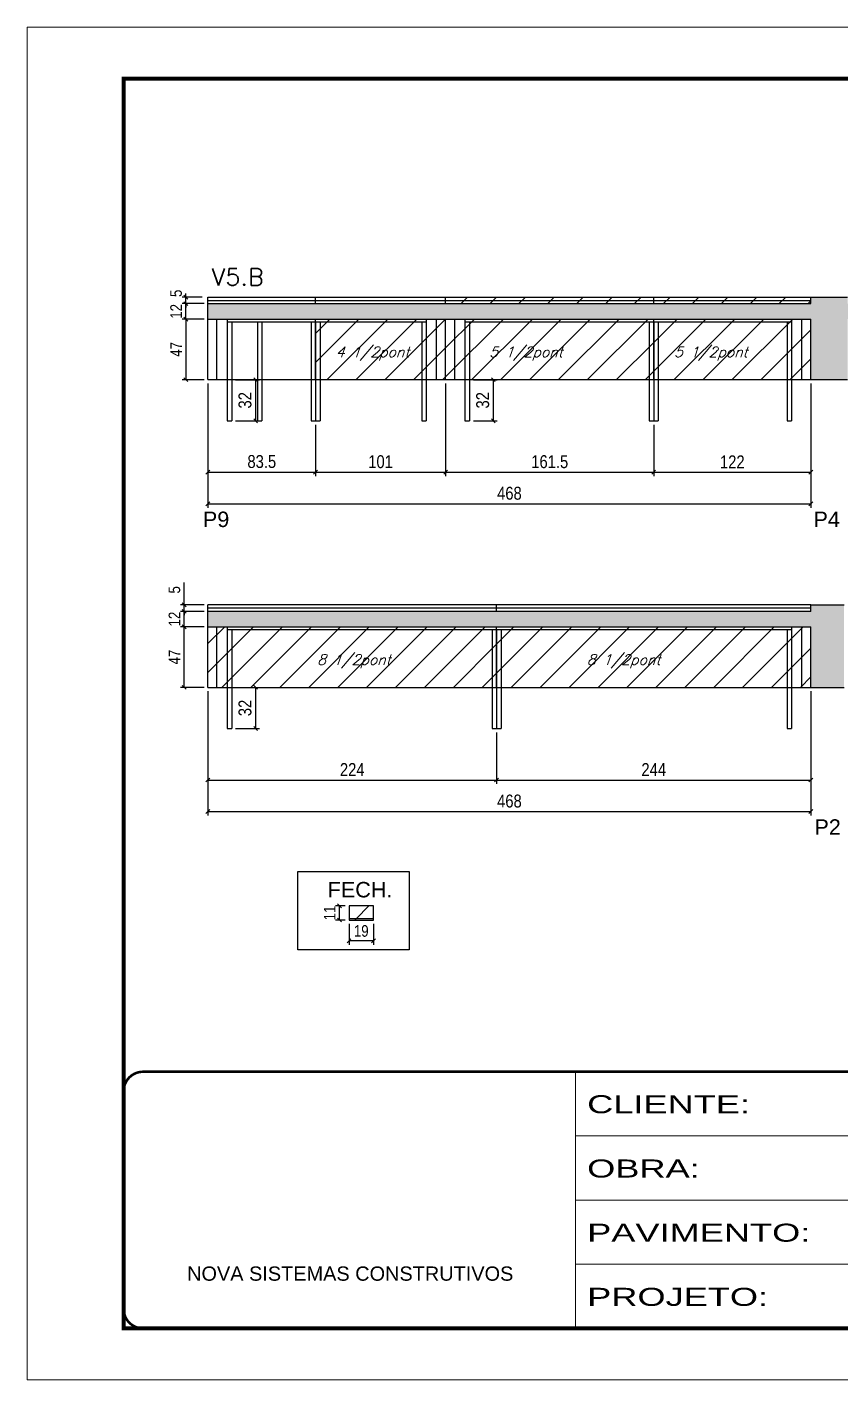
# Model space of a CAD drawing. Extents: x -10448 to -1189, y -11772 to 17235.
# Drawn here: x -10448 to -9817, y 4308 to 5358 of the extents above; entities that cross this region are included whole.
import ezdxf

# ---------------------------------------------------------------- set-up
doc = ezdxf.new("R2010")
doc.units = 0
doc.linetypes.add('CONTINUO', pattern=[0])
doc.linetypes.add('DASHED', pattern=[0.75, 0.5, -0.25])
for name, color, linetype in [('5', 5, 'Continuous'), ('COTA', 241, 'Continuous'), ('Painéis', 200, 'Continuous'), ('Reaproveitamento', 251, 'Continuous'), ('SARR_2.2x7', 40, 'Continuous'), ('SARR_3.5x7', 81, 'Continuous'), ('SARR_EDITAR', 141, 'Continuous'), ('texto', 7, 'Continuous')]:
    doc.layers.add(name, color=color, linetype=linetype)
for name, color, linetype, lineweight in [('Folhas', 255, 'Continuous', 9), ('SARRAFO DE PRESSAO', 251, 'DASHED', 9), ('Texto Seção', 7, 'Continuous', 15)]:
    doc.layers.add(name, color=color, linetype=linetype, lineweight=lineweight)
doc.styles.add('ARIAL', font='arial.ttf')
doc.styles.add('COTA TECNICA', font='techl___.ttf', dxfattribs={"height": 10})
doc.styles.add('COTA TECNICA-50', font='techl___.ttf', dxfattribs={"height": 9})
doc.styles.add('REGUA-120', font='ROMANS.shx', dxfattribs={"height": 15})
doc.styles.add('Romans', font='romans.shx')
doc.styles.get("Standard").update_dxf_attribs({"font": 'arial.ttf'})
doc.styles.add('Tecnologia', font='')
doc.styles.get('Tecnologia').set_extended_font_data('Forgotten Futurist')
doc.dimstyles.new('COTA PAINEL-50', dxfattribs={"dimtxt": 9, "dimasz": 3, "dimexe": 3, "dimexo": 3, "dimgap": 3, "dimtad": 1, "dimdec": 1, "dimzin": 12, "dimdsep": 46, "dimtxsty": 'COTA TECNICA-50', "dimblk1": 'OBLIQUE', "dimblk2": 'OBLIQUE', "dimsah": 1, "dimcen": 0.9, "dimclrd": 4, "dimclre": 4, "dimclrt": 240, "dimadec": 1, "dimazin": 3, "dimtfac": 1, "dimtdec": 1, "dimtmove": 0, "dimatfit": 3, "dimfxl": 1, "dimtolj": 1, "dimtzin": 12, "dimarcsym": 0})
doc.dimstyles.new('PAINEL', dxfattribs={"dimtxt": 10, "dimasz": 3, "dimexe": 3, "dimexo": 3, "dimgap": 3, "dimtad": 1, "dimdec": 1, "dimzin": 12, "dimdsep": 46, "dimtxsty": 'COTA TECNICA', "dimblk1": 'OBLIQUE', "dimblk2": 'OBLIQUE', "dimsah": 1, "dimcen": 0.9, "dimclrd": 4, "dimclre": 4, "dimclrt": 240, "dimadec": 1, "dimazin": 3, "dimtfac": 1, "dimtdec": 1, "dimtmove": 0, "dimatfit": 3, "dimfxl": 1, "dimtolj": 1, "dimtzin": 12, "dimarcsym": 0})
pattern_1 = [(45, (-139469.283, -18449.079), (-11.2253202, 11.2253202), [])]
pattern_2 = [(45, (-139469.283, -18395.978), (-11.2253202, 11.2253202), [])]

# ---------------------------------------------------------------- blocks, each defined once
blk = doc.blocks.new('9999999999')
at = {"color": 30, "linetype": 'CONTINUO'}
for p, q in [((98564.6, 34230.2), (98564.6, 34429.4)), ((98564.6, 34379.6), (99584, 34379.6)), ((98564.6, 34329.8), (99488, 34329.8)), ((98564.6, 34280), (99488, 34280))]:
    blk.add_line(p, q, dxfattribs=at)
at = {"color": 30, "linetype": 'CONTINUO', "const_width": 2}
blk.add_lwpolyline([(99584, 34230.2), (99584, 34414.4, 0.414214), (99569, 34429.4), (98229, 34429.4, 0.414214), (98214, 34414.4), (98214, 34245.2, 0.414214), (98229, 34230.2), (99584, 34230.2)], format="xyb", dxfattribs=at)
at = {"layer": 'Folhas'}
blk.add_lwpolyline([(98139, 34190.2), (99624, 34190.2), (99624, 35240.2), (98139, 35240.2)], close=True, dxfattribs=at)
at = {"layer": 'Folhas', "color": 30, "const_width": 3}
blk.add_lwpolyline([(98214, 34230.2), (99584, 34230.2), (99584, 35200.2), (98214, 35200.2)], close=True, dxfattribs=at)
at = {"color": 7, "linetype": 'Continuous', "ltscale": 5, "style": 'ARIAL'}
blk.add_text('NOVA SISTEMAS CONSTRUTIVOS', height=11.059, dxfattribs=at).set_placement((98263.2, 34267.2))
at = {"layer": 'Folhas', "color": 7, "style": 'Tecnologia', "width": 1.5}
for s, p in [('CLIENTE:', (98573.7, 34397.2)), ('OBRA:', (98573.7, 34347.3)), ('PAVIMENTO:', (98573.7, 34297.5)), ('PROJETO:', (98573.7, 34247.7))]:
    blk.add_text(s, height=14, dxfattribs=at).set_placement(p)
blk = doc.blocks.new('_Oblique')
at = {"color": 0, "linetype": 'ByBlock', "lineweight": -2}
blk.add_line((-0.5, -0.5), (0.5, 0.5), dxfattribs=at)
blk = doc.blocks.new('*D1719')
at = {"layer": 'COTA', "color": 4, "linetype": 'ByBlock', "lineweight": -2, "transparency": 16777216}
for p, q in [((-10326.3, 4910), (-10326.3, 4927.5)), ((-10310.9, 4910), (-10329.3, 4910)), ((-10310.9, 4905), (-10329.3, 4905)), ((-10326.3, 4905), (-10326.3, 4910)), ((-10326.3, 4905), (-10326.3, 4902))]:
    blk.add_line(p, q, dxfattribs=at)
at = {"layer": 'Defpoints', "color": 0, "linetype": 'ByBlock', "transparency": 16777216}
for p in [(-10326.3, 4910), (-10307.9, 4910), (-10307.9, 4905)]:
    blk.add_point(p, dxfattribs=at)
at = {"layer": 'COTA', "color": 4, "linetype": 'ByBlock', "lineweight": -2, "transparency": 16777216, "xscale": 3, "yscale": 3, "zscale": 3}
for p, rotation in [((-10326.3, 4910), 270), ((-10326.3, 4905), 90)]:
    blk.add_blockref('_Oblique', p, dxfattribs=dict(at, rotation=rotation))
at = {"layer": 'COTA', "color": 240, "linetype": 'ByBlock', "transparency": 16777216, "insert": (-10333.9, 4921.7), "char_height": 9, "attachment_point": 5, "rotation": 90, "style": 'COTA TECNICA-50'}
blk.add_mtext('\\A1;5', dxfattribs=at)
blk = doc.blocks.new('*D639')
at = {"layer": 'COTA', "color": 4, "linetype": 'ByBlock', "lineweight": -2, "transparency": 16777216}
for p, q in [((-10307.9, 5081.8), (-10307.9, 5010)), ((-10224.4, 5049.8), (-10224.4, 5010)), ((-10307.9, 5013), (-10224.4, 5013))]:
    blk.add_line(p, q, dxfattribs=at)
at = {"layer": 'Defpoints', "color": 0, "linetype": 'ByBlock', "transparency": 16777216}
for p in [(-10307.9, 5084.8), (-10224.4, 5052.8), (-10224.4, 5013)]:
    blk.add_point(p, dxfattribs=at)
at = {"layer": 'COTA', "color": 4, "linetype": 'ByBlock', "lineweight": -2, "transparency": 16777216, "xscale": 3, "yscale": 3, "zscale": 3, "rotation": 180}
blk.add_blockref('_Oblique', (-10307.9, 5013), dxfattribs=at)
at = {"layer": 'COTA', "color": 4, "linetype": 'ByBlock', "lineweight": -2, "transparency": 16777216, "xscale": 3, "yscale": 3, "zscale": 3}
blk.add_blockref('_Oblique', (-10224.4, 5013), dxfattribs=at)
at = {"layer": 'COTA', "color": 240, "linetype": 'ByBlock', "transparency": 16777216, "insert": (-10266.1, 5021.2), "char_height": 10, "attachment_point": 5, "style": 'COTA TECNICA'}
blk.add_mtext('\\A1;83.5', dxfattribs=at)
blk = doc.blocks.new('*D640')
at = {"layer": 'COTA', "color": 4, "linetype": 'ByBlock', "lineweight": -2, "transparency": 16777216}
for p, q in [((-10123.4, 5081.8), (-10123.4, 5010)), ((-10224.4, 5049.8), (-10224.4, 5010)), ((-10224.4, 5013), (-10123.4, 5013))]:
    blk.add_line(p, q, dxfattribs=at)
at = {"layer": 'Defpoints', "color": 0, "linetype": 'ByBlock', "transparency": 16777216}
for p in [(-10123.4, 5084.8), (-10224.4, 5052.8), (-10123.4, 5013)]:
    blk.add_point(p, dxfattribs=at)
at = {"layer": 'COTA', "color": 4, "linetype": 'ByBlock', "lineweight": -2, "transparency": 16777216, "xscale": 3, "yscale": 3, "zscale": 3, "rotation": 180}
blk.add_blockref('_Oblique', (-10224.4, 5013), dxfattribs=at)
at = {"layer": 'COTA', "color": 4, "linetype": 'ByBlock', "lineweight": -2, "transparency": 16777216, "xscale": 3, "yscale": 3, "zscale": 3}
blk.add_blockref('_Oblique', (-10123.4, 5013), dxfattribs=at)
at = {"layer": 'COTA', "color": 240, "linetype": 'ByBlock', "transparency": 16777216, "insert": (-10173.9, 5021.1), "char_height": 10, "attachment_point": 5, "style": 'COTA TECNICA'}
blk.add_mtext('\\A1;101', dxfattribs=at)
blk = doc.blocks.new('*D1720')
at = {"layer": 'COTA', "color": 4, "linetype": 'ByBlock', "lineweight": -2, "transparency": 16777216}
for p, q in [((-10307.9, 5081.8), (-10307.9, 4985.4)), ((-9839.9, 5081.8), (-9839.9, 4985.4)), ((-10307.9, 4988.4), (-9839.9, 4988.4))]:
    blk.add_line(p, q, dxfattribs=at)
at = {"layer": 'Defpoints', "color": 0, "linetype": 'ByBlock', "transparency": 16777216}
for p in [(-10307.9, 5084.8), (-9839.9, 5084.8), (-9839.9, 4988.4)]:
    blk.add_point(p, dxfattribs=at)
at = {"layer": 'COTA', "color": 4, "linetype": 'ByBlock', "lineweight": -2, "transparency": 16777216, "xscale": 3, "yscale": 3, "zscale": 3, "rotation": 180}
blk.add_blockref('_Oblique', (-10307.9, 4988.4), dxfattribs=at)
at = {"layer": 'COTA', "color": 4, "linetype": 'ByBlock', "lineweight": -2, "transparency": 16777216, "xscale": 3, "yscale": 3, "zscale": 3}
blk.add_blockref('_Oblique', (-9839.9, 4988.4), dxfattribs=at)
at = {"layer": 'COTA', "color": 240, "linetype": 'ByBlock', "transparency": 16777216, "insert": (-10073.9, 4996.6), "char_height": 10, "attachment_point": 5, "style": 'COTA TECNICA'}
blk.add_mtext('\\A1;468', dxfattribs=at)
blk = doc.blocks.new('*D1721')
at = {"layer": 'COTA', "color": 4, "linetype": 'ByBlock', "lineweight": -2, "transparency": 16777216}
for p, q in [((-10286.4, 5084.8), (-10267.9, 5084.8)), ((-10270.9, 5084.8), (-10270.9, 5052.8)), ((-10286.4, 5052.8), (-10267.9, 5052.8))]:
    blk.add_line(p, q, dxfattribs=at)
at = {"layer": 'Defpoints', "color": 0, "linetype": 'ByBlock', "transparency": 16777216}
for p in [(-10289.4, 5084.8), (-10289.4, 5052.8), (-10270.9, 5052.8)]:
    blk.add_point(p, dxfattribs=at)
at = {"layer": 'COTA', "color": 4, "linetype": 'ByBlock', "lineweight": -2, "transparency": 16777216, "xscale": 3, "yscale": 3, "zscale": 3}
for p, rotation in [((-10270.9, 5084.8), 90), ((-10270.9, 5052.8), 270)]:
    blk.add_blockref('_Oblique', p, dxfattribs=dict(at, rotation=rotation))
at = {"layer": 'COTA', "color": 240, "linetype": 'ByBlock', "transparency": 16777216, "insert": (-10279.1, 5068.8), "char_height": 10, "attachment_point": 5, "rotation": 90, "style": 'COTA TECNICA'}
blk.add_mtext('\\A1;32', dxfattribs=at)
blk = doc.blocks.new('*D641')
at = {"layer": 'COTA', "color": 4, "linetype": 'ByBlock', "lineweight": -2, "transparency": 16777216}
for p, q in [((-10123.4, 5081.8), (-10123.4, 5010)), ((-9961.9, 5049.8), (-9961.9, 5010)), ((-10123.4, 5013), (-9961.9, 5013))]:
    blk.add_line(p, q, dxfattribs=at)
at = {"layer": 'Defpoints', "color": 0, "linetype": 'ByBlock', "transparency": 16777216}
for p in [(-10123.4, 5084.8), (-9961.9, 5052.8), (-9961.9, 5013)]:
    blk.add_point(p, dxfattribs=at)
at = {"layer": 'COTA', "color": 4, "linetype": 'ByBlock', "lineweight": -2, "transparency": 16777216, "xscale": 3, "yscale": 3, "zscale": 3, "rotation": 180}
blk.add_blockref('_Oblique', (-10123.4, 5013), dxfattribs=at)
at = {"layer": 'COTA', "color": 4, "linetype": 'ByBlock', "lineweight": -2, "transparency": 16777216, "xscale": 3, "yscale": 3, "zscale": 3}
blk.add_blockref('_Oblique', (-9961.9, 5013), dxfattribs=at)
at = {"layer": 'COTA', "color": 240, "linetype": 'ByBlock', "transparency": 16777216, "insert": (-10042.6, 5021.1), "char_height": 10, "attachment_point": 5, "style": 'COTA TECNICA'}
blk.add_mtext('\\A1;161.5', dxfattribs=at)
blk = doc.blocks.new('*D642')
at = {"layer": 'COTA', "color": 4, "linetype": 'ByBlock', "lineweight": -2, "transparency": 16777216}
for p, q in [((-9839.9, 5081.8), (-9839.9, 5010)), ((-9961.9, 5049.8), (-9961.9, 5010)), ((-9961.9, 5013), (-9839.9, 5013))]:
    blk.add_line(p, q, dxfattribs=at)
at = {"layer": 'Defpoints', "color": 0, "linetype": 'ByBlock', "transparency": 16777216}
for p in [(-9839.9, 5084.8), (-9961.9, 5052.8), (-9839.9, 5013)]:
    blk.add_point(p, dxfattribs=at)
at = {"layer": 'COTA', "color": 4, "linetype": 'ByBlock', "lineweight": -2, "transparency": 16777216, "xscale": 3, "yscale": 3, "zscale": 3, "rotation": 180}
blk.add_blockref('_Oblique', (-9961.9, 5013), dxfattribs=at)
at = {"layer": 'COTA', "color": 4, "linetype": 'ByBlock', "lineweight": -2, "transparency": 16777216, "xscale": 3, "yscale": 3, "zscale": 3}
blk.add_blockref('_Oblique', (-9839.9, 5013), dxfattribs=at)
at = {"layer": 'COTA', "color": 240, "linetype": 'ByBlock', "transparency": 16777216, "insert": (-9900.9, 5021), "char_height": 10, "attachment_point": 5, "style": 'COTA TECNICA'}
blk.add_mtext('\\A1;122', dxfattribs=at)
blk = doc.blocks.new('*D1722')
at = {"layer": 'COTA', "color": 4, "linetype": 'ByBlock', "lineweight": -2, "transparency": 16777216}
for p, q in [((-10101.9, 5084.8), (-10083.4, 5084.8)), ((-10086.4, 5084.8), (-10086.4, 5052.8)), ((-10101.9, 5052.8), (-10083.4, 5052.8))]:
    blk.add_line(p, q, dxfattribs=at)
at = {"layer": 'Defpoints', "color": 0, "linetype": 'ByBlock', "transparency": 16777216}
for p in [(-10104.9, 5084.8), (-10104.9, 5052.8), (-10086.4, 5052.8)]:
    blk.add_point(p, dxfattribs=at)
at = {"layer": 'COTA', "color": 4, "linetype": 'ByBlock', "lineweight": -2, "transparency": 16777216, "xscale": 3, "yscale": 3, "zscale": 3}
for p, rotation in [((-10086.4, 5084.8), 90), ((-10086.4, 5052.8), 270)]:
    blk.add_blockref('_Oblique', p, dxfattribs=dict(at, rotation=rotation))
at = {"layer": 'COTA', "color": 240, "linetype": 'ByBlock', "transparency": 16777216, "insert": (-10094.6, 5068.8), "char_height": 10, "attachment_point": 5, "rotation": 90, "style": 'COTA TECNICA'}
blk.add_mtext('\\A1;32', dxfattribs=at)
blk = doc.blocks.new('*D648')
at = {"layer": 'COTA', "color": 4, "linetype": 'ByBlock', "lineweight": -2, "transparency": 16777216}
for p, q in [((-10307.9, 4843), (-10307.9, 4771.1)), ((-10083.9, 4811), (-10083.9, 4771.1)), ((-10307.9, 4774.1), (-10083.9, 4774.1))]:
    blk.add_line(p, q, dxfattribs=at)
at = {"layer": 'Defpoints', "color": 0, "linetype": 'ByBlock', "transparency": 16777216}
for p in [(-10307.9, 4846), (-10083.9, 4814), (-10083.9, 4774.1)]:
    blk.add_point(p, dxfattribs=at)
at = {"layer": 'COTA', "color": 4, "linetype": 'ByBlock', "lineweight": -2, "transparency": 16777216, "xscale": 3, "yscale": 3, "zscale": 3, "rotation": 180}
blk.add_blockref('_Oblique', (-10307.9, 4774.1), dxfattribs=at)
at = {"layer": 'COTA', "color": 4, "linetype": 'ByBlock', "lineweight": -2, "transparency": 16777216, "xscale": 3, "yscale": 3, "zscale": 3}
blk.add_blockref('_Oblique', (-10083.9, 4774.1), dxfattribs=at)
at = {"layer": 'COTA', "color": 240, "linetype": 'ByBlock', "transparency": 16777216, "insert": (-10195.9, 4782.2), "char_height": 10, "attachment_point": 5, "style": 'COTA TECNICA'}
blk.add_mtext('\\A1;224', dxfattribs=at)
blk = doc.blocks.new('*D649')
at = {"layer": 'COTA', "color": 4, "linetype": 'ByBlock', "lineweight": -2, "transparency": 16777216}
for p, q in [((-9839.9, 4843), (-9839.9, 4771.1)), ((-10083.9, 4811), (-10083.9, 4771.1)), ((-10083.9, 4774.1), (-9839.9, 4774.1))]:
    blk.add_line(p, q, dxfattribs=at)
at = {"layer": 'Defpoints', "color": 0, "linetype": 'ByBlock', "transparency": 16777216}
for p in [(-9839.9, 4846), (-10083.9, 4814), (-9839.9, 4774.1)]:
    blk.add_point(p, dxfattribs=at)
at = {"layer": 'COTA', "color": 4, "linetype": 'ByBlock', "lineweight": -2, "transparency": 16777216, "xscale": 3, "yscale": 3, "zscale": 3, "rotation": 180}
blk.add_blockref('_Oblique', (-10083.9, 4774.1), dxfattribs=at)
at = {"layer": 'COTA', "color": 4, "linetype": 'ByBlock', "lineweight": -2, "transparency": 16777216, "xscale": 3, "yscale": 3, "zscale": 3}
blk.add_blockref('_Oblique', (-9839.9, 4774.1), dxfattribs=at)
at = {"layer": 'COTA', "color": 240, "linetype": 'ByBlock', "transparency": 16777216, "insert": (-9961.9, 4782.2), "char_height": 10, "attachment_point": 5, "style": 'COTA TECNICA'}
blk.add_mtext('\\A1;244', dxfattribs=at)
blk = doc.blocks.new('*D1726')
at = {"layer": 'COTA', "color": 4, "linetype": 'ByBlock', "lineweight": -2, "transparency": 16777216}
for p, q in [((-10307.9, 4843), (-10307.9, 4746.6)), ((-9839.9, 4843), (-9839.9, 4746.6)), ((-10307.9, 4749.6), (-9839.9, 4749.6))]:
    blk.add_line(p, q, dxfattribs=at)
at = {"layer": 'Defpoints', "color": 0, "linetype": 'ByBlock', "transparency": 16777216}
for p in [(-10307.9, 4846), (-9839.9, 4846), (-9839.9, 4749.6)]:
    blk.add_point(p, dxfattribs=at)
at = {"layer": 'COTA', "color": 4, "linetype": 'ByBlock', "lineweight": -2, "transparency": 16777216, "xscale": 3, "yscale": 3, "zscale": 3, "rotation": 180}
blk.add_blockref('_Oblique', (-10307.9, 4749.6), dxfattribs=at)
at = {"layer": 'COTA', "color": 4, "linetype": 'ByBlock', "lineweight": -2, "transparency": 16777216, "xscale": 3, "yscale": 3, "zscale": 3}
blk.add_blockref('_Oblique', (-9839.9, 4749.6), dxfattribs=at)
at = {"layer": 'COTA', "color": 240, "linetype": 'ByBlock', "transparency": 16777216, "insert": (-10073.9, 4757.7), "char_height": 10, "attachment_point": 5, "style": 'COTA TECNICA'}
blk.add_mtext('\\A1;468', dxfattribs=at)
blk = doc.blocks.new('*D1727')
at = {"layer": 'COTA', "color": 4, "linetype": 'ByBlock', "lineweight": -2, "transparency": 16777216}
for p, q in [((-10286.4, 4846), (-10267.9, 4846)), ((-10270.9, 4846), (-10270.9, 4814)), ((-10286.4, 4814), (-10267.9, 4814))]:
    blk.add_line(p, q, dxfattribs=at)
at = {"layer": 'Defpoints', "color": 0, "linetype": 'ByBlock', "transparency": 16777216}
for p in [(-10289.4, 4846), (-10289.4, 4814), (-10270.9, 4814)]:
    blk.add_point(p, dxfattribs=at)
at = {"layer": 'COTA', "color": 4, "linetype": 'ByBlock', "lineweight": -2, "transparency": 16777216, "xscale": 3, "yscale": 3, "zscale": 3}
for p, rotation in [((-10270.9, 4846), 90), ((-10270.9, 4814), 270)]:
    blk.add_blockref('_Oblique', p, dxfattribs=dict(at, rotation=rotation))
at = {"layer": 'COTA', "color": 240, "linetype": 'ByBlock', "transparency": 16777216, "insert": (-10279.1, 4830), "char_height": 10, "attachment_point": 5, "rotation": 90, "style": 'COTA TECNICA'}
blk.add_mtext('\\A1;32', dxfattribs=at)
blk = doc.blocks.new('*D672')
at = {"layer": 'COTA', "color": 4, "linetype": 'ByBlock', "lineweight": -2, "transparency": 16777216}
for p, q in [((-10310.9, 4893), (-10329.3, 4893)), ((-10326.3, 4846), (-10326.3, 4893)), ((-10310.9, 4846), (-10329.3, 4846))]:
    blk.add_line(p, q, dxfattribs=at)
at = {"layer": 'Defpoints', "color": 0, "linetype": 'ByBlock', "transparency": 16777216}
for p in [(-10326.3, 4893), (-10307.9, 4893), (-10307.9, 4846)]:
    blk.add_point(p, dxfattribs=at)
at = {"layer": 'COTA', "color": 4, "linetype": 'ByBlock', "lineweight": -2, "transparency": 16777216, "xscale": 3, "yscale": 3, "zscale": 3}
for p, rotation in [((-10326.3, 4893), 90), ((-10326.3, 4846), 270)]:
    blk.add_blockref('_Oblique', p, dxfattribs=dict(at, rotation=rotation))
at = {"layer": 'COTA', "color": 240, "linetype": 'ByBlock', "transparency": 16777216, "insert": (-10333.9, 4869.5), "char_height": 9, "attachment_point": 5, "rotation": 90, "style": 'COTA TECNICA-50'}
blk.add_mtext('\\A1;47', dxfattribs=at)
blk = doc.blocks.new('*D673')
at = {"layer": 'COTA', "color": 4, "linetype": 'ByBlock', "lineweight": -2, "transparency": 16777216}
for p, q in [((-10310.9, 4905), (-10329.3, 4905)), ((-10326.3, 4893), (-10326.3, 4905)), ((-10310.9, 4893), (-10329.3, 4893))]:
    blk.add_line(p, q, dxfattribs=at)
at = {"layer": 'Defpoints', "color": 0, "linetype": 'ByBlock', "transparency": 16777216}
for p in [(-10326.3, 4905), (-10307.9, 4905), (-10307.9, 4893)]:
    blk.add_point(p, dxfattribs=at)
at = {"layer": 'COTA', "color": 4, "linetype": 'ByBlock', "lineweight": -2, "transparency": 16777216, "xscale": 3, "yscale": 3, "zscale": 3}
for p, rotation in [((-10326.3, 4905), 90), ((-10326.3, 4893), 270)]:
    blk.add_blockref('_Oblique', p, dxfattribs=dict(at, rotation=rotation))
at = {"layer": 'COTA', "color": 240, "linetype": 'ByBlock', "transparency": 16777216, "insert": (-10333.9, 4899), "char_height": 9, "attachment_point": 5, "rotation": 90, "style": 'COTA TECNICA-50'}
blk.add_mtext('\\A1;12', dxfattribs=at)
blk = doc.blocks.new('*D1747')
at = {"layer": 'COTA', "color": 4, "linetype": 'ByBlock', "lineweight": -2, "transparency": 16777216}
for p, q in [((-10310.9, 5131.8), (-10328, 5131.8)), ((-10325, 5131.8), (-10325, 5084.8)), ((-10310.9, 5084.8), (-10328, 5084.8))]:
    blk.add_line(p, q, dxfattribs=at)
at = {"layer": 'Defpoints', "color": 0, "linetype": 'ByBlock', "transparency": 16777216}
for p in [(-10307.9, 5131.8), (-10325, 5084.8), (-10307.9, 5084.8)]:
    blk.add_point(p, dxfattribs=at)
at = {"layer": 'COTA', "color": 4, "linetype": 'ByBlock', "lineweight": -2, "transparency": 16777216, "xscale": 3, "yscale": 3, "zscale": 3}
for p, rotation in [((-10325, 5131.8), 90), ((-10325, 5084.8), 270)]:
    blk.add_blockref('_Oblique', p, dxfattribs=dict(at, rotation=rotation))
at = {"layer": 'COTA', "color": 240, "linetype": 'ByBlock', "transparency": 16777216, "insert": (-10332.6, 5108.3), "char_height": 9, "attachment_point": 5, "rotation": 90, "style": 'COTA TECNICA-50'}
blk.add_mtext('\\A1;47', dxfattribs=at)
blk = doc.blocks.new('*D677')
at = {"layer": 'COTA', "color": 4, "linetype": 'ByBlock', "lineweight": -2, "transparency": 16777216}
for p, q in [((-10198.4, 4662.4), (-10198.4, 4646.3)), ((-10179.4, 4662.4), (-10179.4, 4646.3)), ((-10179.4, 4649.3), (-10198.4, 4649.3))]:
    blk.add_line(p, q, dxfattribs=at)
at = {"layer": 'Defpoints', "color": 0, "linetype": 'ByBlock', "transparency": 16777216}
for p in [(-10198.4, 4665.4), (-10179.4, 4665.4), (-10198.4, 4649.3)]:
    blk.add_point(p, dxfattribs=at)
at = {"layer": 'COTA', "color": 4, "linetype": 'ByBlock', "lineweight": -2, "transparency": 16777216, "xscale": 3, "yscale": 3, "zscale": 3, "rotation": 180}
blk.add_blockref('_Oblique', (-10198.4, 4649.3), dxfattribs=at)
at = {"layer": 'COTA', "color": 4, "linetype": 'ByBlock', "lineweight": -2, "transparency": 16777216, "xscale": 3, "yscale": 3, "zscale": 3}
blk.add_blockref('_Oblique', (-10179.4, 4649.3), dxfattribs=at)
at = {"layer": 'COTA', "color": 240, "linetype": 'ByBlock', "transparency": 16777216, "insert": (-10188.9, 4656.9), "char_height": 9, "attachment_point": 5, "style": 'COTA TECNICA-50'}
blk.add_mtext('\\A1;19', dxfattribs=at)
blk = doc.blocks.new('*D678')
at = {"layer": 'COTA', "color": 4, "linetype": 'ByBlock', "lineweight": -2, "transparency": 16777216}
for p, q in [((-10201.4, 4676.4), (-10208.8, 4676.4)), ((-10205.8, 4665.4), (-10205.8, 4676.4)), ((-10201.4, 4665.4), (-10208.8, 4665.4))]:
    blk.add_line(p, q, dxfattribs=at)
at = {"layer": 'Defpoints', "color": 0, "linetype": 'ByBlock', "transparency": 16777216}
for p in [(-10205.8, 4676.4), (-10198.4, 4676.4), (-10198.4, 4665.4)]:
    blk.add_point(p, dxfattribs=at)
at = {"layer": 'COTA', "color": 4, "linetype": 'ByBlock', "lineweight": -2, "transparency": 16777216, "xscale": 3, "yscale": 3, "zscale": 3}
for p, rotation in [((-10205.8, 4676.4), 90), ((-10205.8, 4665.4), 270)]:
    blk.add_blockref('_Oblique', p, dxfattribs=dict(at, rotation=rotation))
at = {"layer": 'COTA', "color": 240, "linetype": 'ByBlock', "transparency": 16777216, "insert": (-10213.4, 4670.9), "char_height": 9, "attachment_point": 5, "rotation": 90, "style": 'COTA TECNICA-50'}
blk.add_mtext('\\A1;11', dxfattribs=at)
blk = doc.blocks.new('*D1756')
at = {"layer": 'COTA', "color": 4, "linetype": 'ByBlock', "lineweight": -2, "transparency": 16777216}
for p, q in [((-10310.9, 5143.8), (-10328, 5143.8)), ((-10325, 5131.8), (-10325, 5143.8)), ((-10310.9, 5131.8), (-10328, 5131.8))]:
    blk.add_line(p, q, dxfattribs=at)
at = {"layer": 'Defpoints', "color": 0, "linetype": 'ByBlock', "transparency": 16777216}
for p in [(-10325, 5143.8), (-10307.9, 5143.8), (-10307.9, 5131.8)]:
    blk.add_point(p, dxfattribs=at)
at = {"layer": 'COTA', "color": 4, "linetype": 'ByBlock', "lineweight": -2, "transparency": 16777216, "xscale": 3, "yscale": 3, "zscale": 3}
for p, rotation in [((-10325, 5143.8), 90), ((-10325, 5131.8), 270)]:
    blk.add_blockref('_Oblique', p, dxfattribs=dict(at, rotation=rotation))
at = {"layer": 'COTA', "color": 240, "linetype": 'ByBlock', "transparency": 16777216, "insert": (-10332.6, 5137.8), "char_height": 9, "attachment_point": 5, "rotation": 90, "style": 'COTA TECNICA-50'}
blk.add_mtext('\\A1;12', dxfattribs=at)
blk = doc.blocks.new('*D1757')
at = {"layer": 'COTA', "color": 4, "linetype": 'ByBlock', "lineweight": -2, "transparency": 16777216}
for p, q in [((-10312.3, 5148.8), (-10328, 5148.8)), ((-10325, 5148.8), (-10325, 5151.8)), ((-10325, 5143.8), (-10325, 5148.8)), ((-10310.9, 5143.8), (-10328, 5143.8)), ((-10325, 5143.8), (-10325, 5140.8))]:
    blk.add_line(p, q, dxfattribs=at)
at = {"layer": 'Defpoints', "color": 0, "linetype": 'ByBlock', "transparency": 16777216}
for p in [(-10325, 5148.8), (-10309.3, 5148.8), (-10307.9, 5143.8)]:
    blk.add_point(p, dxfattribs=at)
at = {"layer": 'COTA', "color": 4, "linetype": 'ByBlock', "lineweight": -2, "transparency": 16777216, "xscale": 3, "yscale": 3, "zscale": 3}
for p, rotation in [((-10325, 5148.8), 270), ((-10325, 5143.8), 90)]:
    blk.add_blockref('_Oblique', p, dxfattribs=dict(at, rotation=rotation))
at = {"layer": 'COTA', "color": 240, "linetype": 'ByBlock', "transparency": 16777216, "insert": (-10332.6, 5151.8), "char_height": 9, "attachment_point": 5, "rotation": 90, "style": 'COTA TECNICA-50'}
blk.add_mtext('\\A1;5', dxfattribs=at)

msp = doc.modelspace()

# ---------------------------------------------------------------- hatches: boundary and pattern name
at = {"layer": 'COTA', "linetype": 'ByBlock'}
h = msp.add_hatch(dxfattribs=at)
h.set_pattern_fill('AR-CONC', color=256, scale=0.03)
h.set_pattern_definition([(50, (-139469.2827, -18449.079), (5.46554007, -0.47817257), [0.5715, -6.2865]), (355, (-139469.2827, -18449.079), (-1.05730264, 5.73170536), [0.4572, -5.02921753]), (100.4514447, (-139468.827, -18449.119), (4.40823741, 5.25353256), [0.48570026, -5.34270734]), (46.1842, (-139469.283, -18447.555), (8.13237123, -1.26126984), [0.85725, -9.42975]), (96.6355576, (-139468.605, -18447.66), (7.122124, 7.42278374), [0.7285507, -8.01406824]), (351.184151, (-139469.283, -18447.555), (7.122124, 7.42278374), [0.685799, -7.54379196]), (21, (-139468.5207, -18447.936), (4.54843174, -3.06795595), [0.5715, -6.2865]), (326, (-139468.5207, -18447.936), (1.85406085, 5.52563898), [0.4572, -5.0292]), (71.451445, (-139468.1417, -18448.1917), (6.40249258, 2.45768307), [0.48570026, -5.34269813]), (37.5, (-139469.2827, -18449.079), (0.092658098, 2.536651166), [0, -4.96824, 0, -5.1054, 0, -5.04825]), (7.5, (-139469.2827, -18449.079), (2.004589875, 3.005417245), [0, -2.91084, 0, -4.85394, 0, -1.92405]), (327.5, (-139470.982, -18449.079), (4.067717855, -0.17186232), [0, -1.905, 0, -5.9436, 0, -7.8867]), (317.5, (-139471.744, -18449.079), (4.44387544, 0.76279473), [0, -2.4765, 0, -3.94716, 0, -5.6007])])
h.paths.add_polyline_path([(-9839.89, 5084.82), (-9811.45, 5084.82), (-9811.45, 5131.82), (-9590.45, 5131.82), (-9343.45, 5131.82), (-9343.45, 5143.82), (-9590.45, 5143.82), (-9811.45, 5143.82), (-9811.45, 5148.82), (-9839.89, 5148.82), (-9839.89, 5143.82), (-10123.39, 5143.82), (-10307.89, 5143.82), (-10307.89, 5131.82), (-10123.39, 5131.82), (-9839.89, 5131.82)])
h = msp.add_hatch(dxfattribs=at)
h.set_pattern_fill('AR-CONC', color=256, scale=0.03)
h.set_pattern_definition([(50, (-142652.7827, -27637.68), (5.46554007, -0.47817257), [0.5715, -6.2865]), (355, (-142652.7827, -27637.68), (-1.05730264, 5.73170536), [0.4572, -5.02921753]), (100.4514447, (-142652.327, -27637.7197), (4.40823741, 5.25353256), [0.48570026, -5.34270734]), (46.1842, (-142652.783, -27636.156), (8.13237123, -1.26126984), [0.85725, -9.42975]), (96.6355576, (-142652.105, -27636.261), (7.122124, 7.42278374), [0.7285507, -8.01406824]), (351.184151, (-142652.783, -27636.156), (7.122124, 7.42278374), [0.685799, -7.54379196]), (21, (-142652.0207, -27636.537), (4.54843174, -3.06795595), [0.5715, -6.2865]), (326, (-142652.0207, -27636.537), (1.85406085, 5.52563898), [0.4572, -5.0292]), (71.451445, (-142651.6417, -27636.7925), (6.40249258, 2.45768307), [0.48570026, -5.34269813]), (37.5, (-142652.7827, -27637.6799), (0.092658098, 2.536651166), [0, -4.96824, 0, -5.1054, 0, -5.04825]), (7.5, (-142652.7827, -27637.68), (2.004589875, 3.005417245), [0, -2.91084, 0, -4.85394, 0, -1.92405]), (327.5, (-142654.482, -27637.6799), (4.067717855, -0.17186232), [0, -1.905, 0, -5.9436, 0, -7.8867]), (317.5, (-142655.244, -27637.68), (4.44387544, 0.76279473), [0, -2.4765, 0, -3.94716, 0, -5.6007])])
h.paths.add_polyline_path([(-9814.16, 4910), (-9839.89, 4910), (-9839.89, 4905), (-10307.89, 4905), (-10307.89, 4893), (-9839.89, 4893), (-9839.89, 4846), (-9814.16, 4846)])
at = {"layer": 'Reaproveitamento', "linetype": 'ByBlock'}
h = msp.add_hatch(dxfattribs=at)
h.set_pattern_fill('ANSI31', color=256, scale=5)
h.set_pattern_definition(pattern_1)
h.paths.add_polyline_path([(-10123.39, 5148.82), (-10123.39, 5143.82), (-9961.89, 5143.82), (-9961.89, 5148.82)])
h = msp.add_hatch(dxfattribs=at)
h.set_pattern_fill('ANSI31', color=256, scale=5)
h.set_pattern_definition(pattern_1)
h.paths.add_polyline_path([(-9961.89, 5148.82), (-9961.89, 5143.82), (-9839.89, 5143.82), (-9839.89, 5148.82)])
h = msp.add_hatch(dxfattribs=at)
h.set_pattern_fill('ANSI31', color=256, scale=5)
h.set_pattern_definition(pattern_1)
h.paths.add_polyline_path([(-10224.39, 5131.82), (-10224.39, 5084.82), (-10123.39, 5084.82), (-10123.39, 5131.82)])
h = msp.add_hatch(dxfattribs=at)
h.set_pattern_fill('ANSI31', color=256, scale=5)
h.set_pattern_definition(pattern_1)
h.paths.add_polyline_path([(-10123.39, 5131.82), (-10123.39, 5084.82), (-9961.89, 5084.82), (-9961.89, 5131.82)])
h = msp.add_hatch(dxfattribs=at)
h.set_pattern_fill('ANSI31', color=256, scale=5)
h.set_pattern_definition(pattern_1)
h.paths.add_polyline_path([(-9839.89, 5084.82), (-9839.89, 5131.82), (-9961.89, 5131.82), (-9961.89, 5084.82)])
h = msp.add_hatch(dxfattribs=at)
h.set_pattern_fill('ANSI31', color=256, scale=5)
h.set_pattern_definition(pattern_1)
h.paths.add_polyline_path([(-10083.89, 4846), (-10083.89, 4893), (-10307.89, 4893), (-10307.89, 4846)])
h = msp.add_hatch(dxfattribs=at)
h.set_pattern_fill('ANSI31', color=256, scale=5)
h.set_pattern_definition(pattern_1)
h.paths.add_polyline_path([(-9839.89, 4846), (-9839.89, 4893), (-10083.89, 4893), (-10083.89, 4846)])
h = msp.add_hatch(dxfattribs=at)
h.set_pattern_fill('ANSI31', color=256, scale=5)
h.set_pattern_definition(pattern_2)
h.paths.add_polyline_path([(-10198.4, 4676.4), (-10198.4, 4666.4), (-10179.4, 4666.4), (-10179.4, 4676.4)])
h = msp.add_hatch(dxfattribs=at)
h.set_pattern_fill('ANSI31', color=256, scale=5)
h.set_pattern_definition(pattern_2)
h.paths.add_polyline_path([(-10198.4, 4666.4), (-10198.4, 4665.4), (-10179.4, 4665.4), (-10179.4, 4666.4)])

# ---------------------------------------------------------------- linework, layer by layer
at = {"linetype": 'ByBlock'}
msp.add_lwpolyline([(-10238.12, 4703.07), (-10151.63, 4703.07), (-10151.63, 4642.28), (-10238.12, 4642.28)], close=True, dxfattribs=at)
at = {"layer": 'COTA', "linetype": 'ByBlock'}
for p, q in [((-9839.89, 5148.82), (-9811.45, 5148.82)), ((-9839.89, 5084.82), (-9811.45, 5084.82)), ((-10307.89, 4893), (-10307.89, 4905)), ((-9839.89, 4910), (-9814.16, 4910)), ((-9839.89, 4846), (-9814.16, 4846))]:
    msp.add_line(p, q, dxfattribs=at)
at = {"layer": 'Painéis', "linetype": 'Continuous'}
for p, q in [((-10307.89, 5143.82), (-10307.89, 5148.82)), ((-10224.39, 5143.82), (-10224.39, 5148.82)), ((-10123.39, 5143.82), (-10123.39, 5148.82)), ((-10123.39, 5143.82), (-10123.39, 5148.82)), ((-9961.89, 5143.82), (-9961.89, 5148.82)), ((-9839.89, 5143.82), (-9839.89, 5148.82)), ((-10307.89, 4905), (-10307.89, 4910)), ((-10083.89, 4905), (-10083.89, 4910)), ((-9839.89, 4905), (-9839.89, 4910))]:
    msp.add_line(p, q, dxfattribs=at)
at = {"layer": 'Painéis', "linetype": 'ByBlock'}
for p, q in [((-10307.89, 5131.82), (-10307.89, 5143.82)), ((-10307.89, 5131.82), (-10123.39, 5131.82)), ((-10307.89, 5084.82), (-10307.89, 5131.82)), ((-10224.39, 5084.82), (-10224.39, 5131.82)), ((-10123.39, 5084.82), (-10123.39, 5131.82)), ((-10123.39, 5131.82), (-9839.89, 5131.82)), ((-10123.39, 5084.82), (-10123.39, 5131.82)), ((-9961.89, 5084.82), (-9961.89, 5131.82)), ((-9839.89, 5084.82), (-9839.89, 5131.82)), ((-10307.89, 5084.82), (-10123.39, 5084.82)), ((-10284.45, 5084.82), (-10123.39, 5084.82)), ((-10123.39, 5084.82), (-9839.89, 5084.82)), ((-10307.89, 4893), (-9839.89, 4893)), ((-10307.89, 4846), (-10307.89, 4893)), ((-10083.89, 4846), (-10083.89, 4893)), ((-9839.89, 4846), (-9839.89, 4893)), ((-10307.89, 4846), (-9839.89, 4846)), ((-10198.4, 4676.4), (-10198.4, 4665.4)), ((-10179.4, 4676.4), (-10198.4, 4676.4)), ((-10179.4, 4665.4), (-10179.4, 4676.4)), ((-10198.4, 4665.4), (-10179.4, 4665.4))]:
    msp.add_line(p, q, dxfattribs=at)
at = {"layer": 'Painéis', "linetype": 'Continuous'}
for points in [[(-10307.89, 5148.82), (-10123.39, 5148.82)], [(-10123.39, 5148.82), (-9839.89, 5148.82)], [(-10307.89, 5143.82), (-10123.39, 5143.82)], [(-10123.39, 5143.82), (-9839.89, 5143.82)], [(-9839.89, 4910), (-10307.89, 4910)], [(-9839.89, 4905), (-10307.89, 4905)]]:
    msp.add_lwpolyline(points, dxfattribs=at)
at = {"layer": 'SARR_2.2x7', "linetype": 'Continuous'}
for p, q in [((-10300.89, 5084.82), (-10300.89, 5131.82)), ((-10292.89, 5129.62), (-10224.39, 5129.62)), ((-10224.39, 5129.62), (-10138.39, 5129.62)), ((-10130.39, 5084.82), (-10130.39, 5131.82)), ((-10116.39, 5084.82), (-10116.39, 5131.82)), ((-10108.39, 5129.62), (-9961.89, 5129.62)), ((-9961.89, 5129.62), (-9854.89, 5129.62)), ((-9846.89, 5084.82), (-9846.89, 5131.82)), ((-10300.89, 4846), (-10300.89, 4893)), ((-10292.89, 4890.8), (-10083.89, 4890.8)), ((-10083.89, 4890.8), (-9854.89, 4890.8)), ((-9846.89, 4846), (-9846.89, 4893)), ((-10179.4, 4666.4), (-10198.4, 4666.4))]:
    msp.add_line(p, q, dxfattribs=at)
at = {"layer": 'SARR_3.5x7'}
for p, q in [((-10292.89, 5131.82), (-10292.89, 5052.82)), ((-10289.39, 5129.62), (-10289.39, 5052.82)), ((-10269.45, 5129.62), (-10269.45, 5052.82)), ((-10265.95, 5129.62), (-10265.95, 5052.82)), ((-10227.89, 5129.62), (-10227.89, 5052.82)), ((-10224.39, 5129.62), (-10224.39, 5052.82)), ((-10220.89, 5129.62), (-10220.89, 5052.82)), ((-10141.89, 5129.62), (-10141.89, 5052.82)), ((-10138.39, 5131.82), (-10138.39, 5052.82)), ((-10108.39, 5131.82), (-10108.39, 5052.82)), ((-10104.89, 5129.62), (-10104.89, 5052.82)), ((-9965.39, 5129.62), (-9965.39, 5052.82)), ((-9961.89, 5129.62), (-9961.89, 5052.82)), ((-9958.39, 5129.62), (-9958.39, 5052.82)), ((-9858.39, 5129.62), (-9858.39, 5052.82)), ((-9854.89, 5131.82), (-9854.89, 5052.82)), ((-10292.89, 5052.82), (-10289.39, 5052.82)), ((-10269.45, 5052.82), (-10265.95, 5052.82)), ((-10227.89, 5052.82), (-10224.39, 5052.82)), ((-10224.39, 5052.82), (-10220.89, 5052.82)), ((-10141.89, 5052.82), (-10138.39, 5052.82)), ((-10108.39, 5052.82), (-10104.89, 5052.82)), ((-9965.39, 5052.82), (-9961.89, 5052.82)), ((-9961.89, 5052.82), (-9958.39, 5052.82)), ((-9858.39, 5052.82), (-9854.89, 5052.82)), ((-10292.89, 4893), (-10292.89, 4814)), ((-10289.39, 4890.8), (-10289.39, 4814)), ((-10087.39, 4890.8), (-10087.39, 4814)), ((-10083.89, 4890.8), (-10083.89, 4814)), ((-10080.39, 4890.8), (-10080.39, 4814)), ((-9858.39, 4890.8), (-9858.39, 4814)), ((-9854.89, 4893), (-9854.89, 4814)), ((-10292.89, 4814), (-10289.39, 4814)), ((-10087.39, 4814), (-10083.89, 4814)), ((-10083.89, 4814), (-10080.39, 4814)), ((-9858.39, 4814), (-9854.89, 4814))]:
    msp.add_line(p, q, dxfattribs=at)
at = {"layer": 'SARR_EDITAR', "linetype": 'Continuous'}
for points in [[(-10307.89, 5146.32), (-10123.39, 5146.32)], [(-10123.39, 5146.32), (-9839.89, 5146.32)], [(-9839.89, 4907.5), (-10307.89, 4907.5)]]:
    msp.add_lwpolyline(points, dxfattribs=at)

# ---------------------------------------------------------------- block references
at = {"layer": 'SARRAFO DE PRESSAO', "color": 6, "linetype": 'ByBlock'}
msp.add_blockref('9999999999', (-108587.26, -29881.73), dxfattribs=at)

# ---------------------------------------------------------------- texts
at = {"layer": '5', "linetype": 'Continuous'}
for s, p in [('P9', (-10311.82, 4970.42)), ('P4', (-9837.91, 4970.42)), ('P2', (-9837.18, 4731.59))]:
    msp.add_text(s, height=12, rotation=0.00004, dxfattribs=at).set_placement(p)
at = {"layer": '5', "color": 7, "linetype": 'Continuous'}
msp.add_text('FECH.', height=12, rotation=359.99996, dxfattribs=at).set_placement((-10214.99, 4682.99))
at = {"layer": 'texto', "color": 2, "char_height": 8, "attachment_point": 5, "style": 'Romans'}
for s, insert in [('{\\Q19;\\C256;4 1/2pont}', (-10180.06, 5105.04)), ('{\\Q19;\\C256;5 1/2pont}', (-10061.05, 5105.04)), ('{\\Q19;\\C256;5 1/2pont}', (-9917.56, 5105.04)), ('{\\Q19;\\C256;8 1/2pont}', (-10194.57, 4866.22)), ('{\\Q19;\\C256;8 1/2pont}', (-9985.22, 4866.22))]:
    msp.add_mtext(s, dxfattribs=dict(at, insert=insert))
at = {"layer": 'Texto Seção', "style": 'REGUA-120', "width": 1.05}
msp.add_text('V5.B', height=13, dxfattribs=at).set_placement((-10304.89, 5158.01))

# ---------------------------------------------------------------- dimensions: what is measured, and where the dimension line sits
at = {"layer": 'COTA', "linetype": 'ByBlock'}
for base, p1, p2, picture, middle in [((-10325.05, 5148.82), (-10307.89, 5143.82), (-10309.28, 5148.82), '*D1757', (-10325.05, 5151.82)), ((-10326.31, 4905), (-10307.89, 4893), (-10307.89, 4905), '*D673', (-10326.31, 4899))]:
    dim = msp.add_linear_dim(base=base, p1=p1, p2=p2, angle=90, dimstyle='COTA PAINEL-50', override={"dimtmove": 1}, dxfattribs=at)
    dim.commit()
    dim.dimension.update_dxf_attribs({"geometry": picture, "text_midpoint": middle, "dimtype": 160})
for base, p1, p2, dimstyle, picture, middle in [((-10325.05, 5143.82), (-10307.89, 5131.82), (-10307.89, 5143.82), 'COTA PAINEL-50', '*D1756', (-10325.05, 5137.82)), ((-10270.89, 5052.82), (-10289.39, 5084.82), (-10289.39, 5052.82), 'PAINEL', '*D1721', (-10270.89, 5068.82))]:
    dim = msp.add_linear_dim(base=base, p1=p1, p2=p2, angle=90, dimstyle=dimstyle, dxfattribs=at)
    dim.commit()
    dim.dimension.update_dxf_attribs({"geometry": picture, "text_midpoint": middle, "dimtype": 160})
for base, p1, p2, dimstyle, picture, middle in [((-10325.05, 5084.82), (-10307.89, 5131.82), (-10307.89, 5084.82), 'COTA PAINEL-50', '*D1747', (-10332.61, 5108.32)), ((-10086.39, 5052.82), (-10104.89, 5084.82), (-10104.89, 5052.82), 'PAINEL', '*D1722', (-10094.61, 5068.82)), ((-10326.31, 4910), (-10307.89, 4905), (-10307.89, 4910), 'COTA PAINEL-50', '*D1719', (-10333.91, 4921.74)), ((-10326.31, 4893), (-10307.89, 4846), (-10307.89, 4893), 'COTA PAINEL-50', '*D672', (-10333.87, 4869.5)), ((-10270.89, 4814), (-10289.39, 4846), (-10289.39, 4814), 'PAINEL', '*D1727', (-10279.11, 4830)), ((-10205.83, 4676.4), (-10198.4, 4665.4), (-10198.4, 4676.4), 'COTA PAINEL-50', '*D678', (-10213.38, 4670.9))]:
    dim = msp.add_linear_dim(base=base, p1=p1, p2=p2, angle=90, dimstyle=dimstyle, dxfattribs=at)
    dim.commit()
    dim.dimension.update_dxf_attribs({"geometry": picture, "text_midpoint": middle})
for base, p1, p2, dimstyle, picture, middle in [((-10224.39, 5012.97), (-10307.89, 5084.82), (-10224.39, 5052.82), 'PAINEL', '*D639', (-10266.14, 5021.21)), ((-9839.89, 4988.43), (-10307.89, 5084.82), (-9839.89, 5084.82), 'PAINEL', '*D1720', (-10073.89, 4996.55)), ((-9961.89, 5012.97), (-10123.39, 5084.82), (-9961.89, 5052.82), 'PAINEL', '*D641', (-10042.64, 5021.08)), ((-10083.89, 4774.15), (-10307.89, 4846), (-10083.89, 4814), 'PAINEL', '*D648', (-10195.89, 4782.22)), ((-9839.89, 4749.6), (-10307.89, 4846), (-9839.89, 4846), 'PAINEL', '*D1726', (-10073.89, 4757.73)), ((-10198.4, 4649.32), (-10179.4, 4665.4), (-10198.4, 4665.4), 'COTA PAINEL-50', '*D677', (-10188.9, 4656.9))]:
    dim = msp.add_linear_dim(base=base, p1=p1, p2=p2, dimstyle=dimstyle, dxfattribs=at)
    dim.commit()
    dim.dimension.update_dxf_attribs({"geometry": picture, "text_midpoint": middle})
for base, p1, p2, picture, middle in [((-10123.39, 5012.97), (-10224.39, 5052.82), (-10123.39, 5084.82), '*D640', (-10173.89, 5021.08)), ((-9839.89, 5012.97), (-9961.89, 5052.82), (-9839.89, 5084.82), '*D642', (-9900.89, 5021.03)), ((-9839.89, 4774.15), (-10083.89, 4814), (-9839.89, 4846), '*D649', (-9961.89, 4782.22))]:
    dim = msp.add_linear_dim(base=base, p1=p1, p2=p2, dimstyle='PAINEL', override={"dimtmove": 1}, dxfattribs=at)
    dim.commit()
    dim.dimension.update_dxf_attribs({"geometry": picture, "text_midpoint": middle})

doc.saveas('drawing.dxf')
